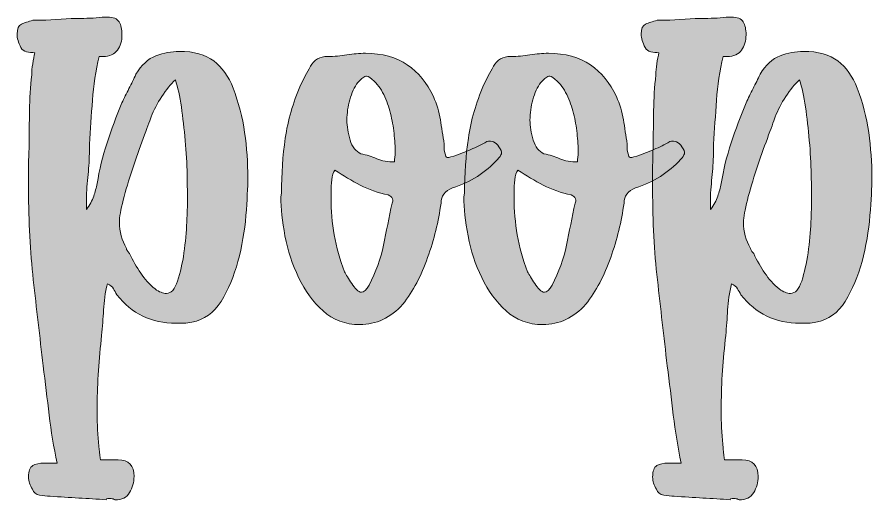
# Model space of a CAD drawing. Header units: inches. Extents: x 244 to 836, y -906 to -174.
# Drawn here: x 244 to 815, y -906 to -584 of the extents above; entities that cross this region are included whole.
import ezdxf

# ---------------------------------------------------------------- set-up
doc = ezdxf.new("R2010")
doc.units = ezdxf.units.IN
doc.header["$MEASUREMENT"] = 0
doc.layers.add('Layer 1', color=7, linetype='Continuous')

# ---------------------------------------------------------------- blocks, each defined once
blk = doc.blocks.new('block 3')
at = {"layer": 'Layer 1', "true_color": 0x040404}
h = blk.add_hatch(color=18, dxfattribs=at)
h.dxf.hatch_style = 2
edge = h.paths.add_edge_path()
edge.add_spline(control_points=[(311.74, -879.21), (318.81, -879.21), (322.35, -882.88), (322.35, -890.24), (322.35, -894.19), (321.35, -897.8), (319.38, -901.05), (317.4, -904.3), (314.14, -905.93), (309.62, -905.93), (308.78, -905.36), (307.93, -905.08), (307.08, -905.08), (306.23, -905.08), (305.52, -905.08), (304.96, -905.08), (304.11, -905.08), (303.69, -905.36), (303.69, -905.93), (297.75, -905.36), (291.66, -904.94), (285.45, -904.66), (279.22, -904.37), (272.86, -903.95), (266.36, -903.39), (264.09, -903.39), (261.76, -903.17), (259.36, -902.75), (256.96, -902.33), (255.33, -900.98), (254.48, -898.72), (252.79, -896.18), (251.94, -893.49), (251.94, -890.66), (251.94, -886.7), (252.85, -884.15), (254.7, -883.03), (256.53, -881.89), (259.15, -881.33), (262.54, -881.33), (262.54, -881.33), (271.03, -881.33), (271.03, -881.33), (268.76, -870.87), (267, -860.19), (265.72, -849.31), (264.45, -838.42), (263.1, -827.46), (261.69, -816.44), (259.43, -796.92), (257.24, -777.77), (255.12, -758.96), (253, -740.16), (251.94, -720.15), (251.94, -698.95), (251.94, -694.14), (251.94, -689.26), (251.94, -684.31), (251.94, -679.37), (252.08, -674.49), (252.36, -669.68), (252.36, -661.76), (252.43, -653.85), (252.57, -645.92), (252.71, -638.01), (253.21, -630.09), (254.06, -622.17), (254.06, -619.91), (254.27, -617.44), (254.7, -614.75), (255.12, -612.07), (255.61, -609.59), (256.18, -607.33), (254.2, -607.33), (252.36, -607.11), (250.66, -606.69), (248.97, -606.26), (247.7, -605.35), (246.85, -603.93), (245.15, -600.54), (244.3, -597.57), (244.3, -595.03), (244.3, -591.35), (245.29, -589.09), (247.27, -588.24), (249.25, -587.39), (251.79, -586.54), (254.91, -585.7), (254.91, -585.7), (263.39, -585.7), (263.39, -585.7), (263.39, -585.7), (280.36, -584.42), (280.36, -584.42), (280.36, -584.42), (288.84, -584.42), (288.84, -584.42), (291.66, -584.42), (294.42, -584.28), (297.11, -584), (299.8, -583.72), (302.27, -583.57), (304.53, -583.57), (308.49, -583.57), (311.11, -584.63), (312.38, -586.76), (313.65, -588.88), (314.29, -591.78), (314.29, -595.45), (314.29, -599.41), (313.29, -602.81), (311.32, -605.63), (309.34, -608.46), (306.08, -609.87), (301.56, -609.87), (301.56, -609.87), (299.02, -609.87), (299.02, -609.87), (296.75, -619.49), (295.27, -629.24), (294.57, -639.14), (293.86, -649.04), (293.22, -658.79), (292.66, -668.4), (292.66, -674.07), (292.45, -679.5), (292.02, -684.74), (291.6, -689.97), (291.1, -695.41), (290.54, -701.06), (290.54, -701.06), (290.54, -712.09), (290.54, -712.09), (292.8, -708.98), (294.42, -706.02), (295.41, -703.19), (296.4, -700.36), (297.18, -697.53), (297.75, -694.7), (299.16, -685.66), (301.35, -676.61), (304.32, -667.56), (307.29, -658.51), (310.61, -649.6), (314.29, -640.83), (315.7, -637.73), (317.26, -634.55), (318.95, -631.29), (320.65, -628.05), (322.2, -624.86), (323.62, -621.75), (327.29, -615.53), (331.74, -611.43), (336.98, -609.45), (342.21, -607.47), (347.37, -606.48), (352.46, -606.48), (362.36, -606.48), (370.07, -608.6), (375.58, -612.84), (381.09, -617.08), (385.4, -623.17), (388.52, -631.08), (392.19, -640.7), (394.73, -650.52), (396.15, -660.56), (397.56, -670.6), (398.27, -680.71), (398.27, -690.88), (398.27, -697.39), (397.85, -705.8), (397, -716.12), (396.15, -726.45), (394.38, -736.63), (391.7, -746.66), (389.01, -756.7), (385.26, -765.61), (380.46, -773.38), (375.65, -781.16), (369.14, -785.76), (360.95, -787.17), (359.25, -787.74), (357.48, -788.02), (355.64, -788.02), (353.8, -788.02), (352.04, -788.02), (350.34, -788.02), (333.94, -788.02), (320.79, -781.65), (310.9, -768.93), (310.05, -767.52), (309.27, -766.17), (308.56, -764.9), (307.85, -763.63), (306.51, -762.57), (304.53, -761.72), (303.11, -767.66), (302.27, -773.45), (301.99, -779.11), (301.7, -784.77), (301.28, -790.42), (300.72, -796.07), (299.87, -803.99), (299.16, -811.84), (298.59, -819.61), (298.03, -827.39), (297.75, -835.1), (297.75, -842.73), (297.75, -844.43), (297.75, -846.97), (297.75, -850.37), (297.75, -853.76), (297.89, -857.36), (298.17, -861.18), (298.45, -865), (298.73, -868.53), (299.02, -871.79), (299.3, -875.03), (299.58, -877.51), (299.87, -879.21), (299.87, -879.21), (311.74, -879.21), (311.74, -879.21)], knot_values=[0, 0, 0, 0, 1, 1, 1, 2, 2, 2, 3, 3, 3, 4, 4, 4, 5, 5, 5, 6, 6, 6, 7, 7, 7, 8, 8, 8, 9, 9, 9, 10, 10, 10, 11, 11, 11, 12, 12, 12, 13, 13, 13, 14, 14, 14, 15, 15, 15, 16, 16, 16, 17, 17, 17, 18, 18, 18, 19, 19, 19, 20, 20, 20, 21, 21, 21, 22, 22, 22, 23, 23, 23, 24, 24, 24, 25, 25, 25, 26, 26, 26, 27, 27, 27, 28, 28, 28, 29, 29, 29, 30, 30, 30, 31, 31, 31, 32, 32, 32, 33, 33, 33, 34, 34, 34, 35, 35, 35, 36, 36, 36, 37, 37, 37, 38, 38, 38, 39, 39, 39, 40, 40, 40, 41, 41, 41, 42, 42, 42, 43, 43, 43, 44, 44, 44, 45, 45, 45, 46, 46, 46, 47, 47, 47, 48, 48, 48, 49, 49, 49, 50, 50, 50, 51, 51, 51, 52, 52, 52, 53, 53, 53, 54, 54, 54, 55, 55, 55, 56, 56, 56, 57, 57, 57, 58, 58, 58, 59, 59, 59, 60, 60, 60, 61, 61, 61, 62, 62, 62, 63, 63, 63, 64, 64, 64, 65, 65, 65, 66, 66, 66, 67, 67, 67, 68, 68, 68, 69, 69, 69, 70, 70, 70, 71, 71, 71, 72, 72, 72, 73, 73, 73, 74, 74, 74, 74], degree=3, periodic=1)
edge = h.paths.add_edge_path()
edge.add_spline(control_points=[(312.59, -720.57), (312.59, -726.8), (314.14, -732.6), (317.26, -737.97), (317.26, -738.53), (317.47, -739.1), (317.89, -739.66), (318.32, -740.23), (318.81, -740.79), (319.38, -741.36), (321.64, -746.17), (324.11, -750.55), (326.8, -754.51), (329.49, -758.47), (332.67, -762), (336.34, -765.11), (339.17, -767.09), (341.71, -768.08), (343.98, -768.08), (347.09, -768.08), (349.56, -765.33), (351.4, -759.81), (353.24, -754.3), (354.65, -748.01), (355.64, -740.94), (356.63, -733.87), (357.27, -727.01), (357.55, -720.36), (357.83, -713.72), (357.98, -709.41), (357.98, -707.43), (357.98, -702.34), (357.9, -696.12), (357.76, -688.76), (357.62, -681.41), (357.19, -673.85), (356.49, -666.07), (355.78, -658.3), (354.93, -650.8), (353.95, -643.59), (352.95, -636.38), (351.61, -630.38), (349.92, -625.56), (346.8, -628.39), (343.77, -632.07), (340.8, -636.59), (337.83, -641.12), (335.5, -645.65), (333.8, -650.17), (332.67, -653.28), (330.9, -658.09), (328.5, -664.59), (326.09, -671.1), (323.69, -677.95), (321.29, -685.16), (318.88, -692.37), (316.83, -699.23), (315.14, -705.73), (313.44, -712.24), (312.59, -717.18), (312.59, -720.57)], knot_values=[0, 0, 0, 0, 1, 1, 1, 2, 2, 2, 3, 3, 3, 4, 4, 4, 5, 5, 5, 6, 6, 6, 7, 7, 7, 8, 8, 8, 9, 9, 9, 10, 10, 10, 11, 11, 11, 12, 12, 12, 13, 13, 13, 14, 14, 14, 15, 15, 15, 16, 16, 16, 17, 17, 17, 18, 18, 18, 19, 19, 19, 20, 20, 20, 20], degree=3, periodic=1)
h = blk.add_hatch(color=18, dxfattribs=at)
h.dxf.hatch_style = 2
edge = h.paths.add_edge_path()
edge.add_spline(control_points=[(728.26, -879.21), (735.32, -879.21), (738.86, -882.88), (738.86, -890.24), (738.86, -894.19), (737.86, -897.8), (735.89, -901.05), (733.91, -904.3), (730.65, -905.93), (726.13, -905.93), (725.28, -905.36), (724.44, -905.08), (723.59, -905.08), (722.74, -905.08), (722.03, -905.08), (721.47, -905.08), (720.62, -905.08), (720.19, -905.36), (720.19, -905.93), (714.26, -905.36), (708.17, -904.94), (701.96, -904.66), (695.73, -904.37), (689.37, -903.95), (682.87, -903.39), (680.6, -903.39), (678.27, -903.17), (675.87, -902.75), (673.47, -902.33), (671.84, -900.98), (670.99, -898.72), (669.3, -896.18), (668.45, -893.49), (668.45, -890.66), (668.45, -886.7), (669.36, -884.15), (671.21, -883.03), (673.04, -881.89), (675.66, -881.33), (679.05, -881.33), (679.05, -881.33), (687.53, -881.33), (687.53, -881.33), (685.27, -870.87), (683.5, -860.19), (682.23, -849.31), (680.96, -838.42), (679.62, -827.46), (678.2, -816.44), (675.94, -796.92), (673.75, -777.77), (671.63, -758.96), (669.51, -740.16), (668.45, -720.15), (668.45, -698.95), (668.45, -694.14), (668.45, -689.26), (668.45, -684.31), (668.45, -679.37), (668.59, -674.49), (668.87, -669.68), (668.87, -661.76), (668.94, -653.85), (669.08, -645.92), (669.22, -638.01), (669.72, -630.09), (670.57, -622.17), (670.57, -619.91), (670.78, -617.44), (671.21, -614.75), (671.63, -612.07), (672.12, -609.59), (672.69, -607.33), (670.71, -607.33), (668.87, -607.11), (667.18, -606.69), (665.48, -606.26), (664.21, -605.35), (663.36, -603.93), (661.66, -600.54), (660.81, -597.57), (660.81, -595.03), (660.81, -591.35), (661.8, -589.09), (663.78, -588.24), (665.76, -587.39), (668.3, -586.54), (671.42, -585.7), (671.42, -585.7), (679.9, -585.7), (679.9, -585.7), (679.9, -585.7), (696.87, -584.42), (696.87, -584.42), (696.87, -584.42), (705.35, -584.42), (705.35, -584.42), (708.17, -584.42), (710.93, -584.28), (713.62, -584), (716.31, -583.72), (718.78, -583.57), (721.04, -583.57), (725, -583.57), (727.62, -584.63), (728.89, -586.76), (730.16, -588.88), (730.8, -591.78), (730.8, -595.45), (730.8, -599.41), (729.81, -602.81), (727.83, -605.63), (725.85, -608.46), (722.59, -609.87), (718.08, -609.87), (718.08, -609.87), (715.53, -609.87), (715.53, -609.87), (713.26, -619.49), (711.78, -629.24), (711.07, -639.14), (710.37, -649.04), (709.73, -658.79), (709.17, -668.4), (709.17, -674.07), (708.96, -679.5), (708.53, -684.74), (708.11, -689.97), (707.61, -695.41), (707.05, -701.06), (707.05, -701.06), (707.05, -712.09), (707.05, -712.09), (709.3, -708.98), (710.93, -706.02), (711.92, -703.19), (712.91, -700.36), (713.69, -697.53), (714.26, -694.7), (715.67, -685.66), (717.86, -676.61), (720.83, -667.56), (723.8, -658.51), (727.12, -649.6), (730.8, -640.83), (732.21, -637.73), (733.77, -634.55), (735.46, -631.29), (737.16, -628.05), (738.71, -624.86), (740.13, -621.75), (743.8, -615.53), (748.26, -611.43), (753.49, -609.45), (758.72, -607.47), (763.88, -606.48), (768.97, -606.48), (778.87, -606.48), (786.57, -608.6), (792.09, -612.84), (797.6, -617.08), (801.91, -623.17), (805.03, -631.08), (808.7, -640.7), (811.24, -650.52), (812.66, -660.56), (814.07, -670.6), (814.78, -680.71), (814.78, -690.88), (814.78, -697.39), (814.36, -705.8), (813.51, -716.12), (812.66, -726.45), (810.89, -736.63), (808.21, -746.66), (805.52, -756.7), (801.77, -765.61), (796.97, -773.38), (792.15, -781.16), (785.65, -785.76), (777.45, -787.17), (775.76, -787.74), (773.99, -788.02), (772.15, -788.02), (770.31, -788.02), (768.55, -788.02), (766.85, -788.02), (750.45, -788.02), (737.3, -781.65), (727.41, -768.93), (726.56, -767.52), (725.77, -766.17), (725.07, -764.9), (724.36, -763.63), (723.02, -762.57), (721.04, -761.72), (719.63, -767.66), (718.78, -773.45), (718.5, -779.11), (718.21, -784.77), (717.79, -790.42), (717.23, -796.07), (716.38, -803.99), (715.67, -811.84), (715.11, -819.61), (714.54, -827.39), (714.26, -835.1), (714.26, -842.73), (714.26, -844.43), (714.26, -846.97), (714.26, -850.37), (714.26, -853.76), (714.4, -857.36), (714.68, -861.18), (714.96, -865), (715.24, -868.53), (715.53, -871.79), (715.81, -875.03), (716.09, -877.51), (716.38, -879.21), (716.38, -879.21), (728.26, -879.21), (728.26, -879.21)], knot_values=[0, 0, 0, 0, 1, 1, 1, 2, 2, 2, 3, 3, 3, 4, 4, 4, 5, 5, 5, 6, 6, 6, 7, 7, 7, 8, 8, 8, 9, 9, 9, 10, 10, 10, 11, 11, 11, 12, 12, 12, 13, 13, 13, 14, 14, 14, 15, 15, 15, 16, 16, 16, 17, 17, 17, 18, 18, 18, 19, 19, 19, 20, 20, 20, 21, 21, 21, 22, 22, 22, 23, 23, 23, 24, 24, 24, 25, 25, 25, 26, 26, 26, 27, 27, 27, 28, 28, 28, 29, 29, 29, 30, 30, 30, 31, 31, 31, 32, 32, 32, 33, 33, 33, 34, 34, 34, 35, 35, 35, 36, 36, 36, 37, 37, 37, 38, 38, 38, 39, 39, 39, 40, 40, 40, 41, 41, 41, 42, 42, 42, 43, 43, 43, 44, 44, 44, 45, 45, 45, 46, 46, 46, 47, 47, 47, 48, 48, 48, 49, 49, 49, 50, 50, 50, 51, 51, 51, 52, 52, 52, 53, 53, 53, 54, 54, 54, 55, 55, 55, 56, 56, 56, 57, 57, 57, 58, 58, 58, 59, 59, 59, 60, 60, 60, 61, 61, 61, 62, 62, 62, 63, 63, 63, 64, 64, 64, 65, 65, 65, 66, 66, 66, 67, 67, 67, 68, 68, 68, 69, 69, 69, 70, 70, 70, 71, 71, 71, 72, 72, 72, 73, 73, 73, 74, 74, 74, 74], degree=3, periodic=1)
edge = h.paths.add_edge_path()
edge.add_spline(control_points=[(729.1, -720.57), (729.1, -726.8), (730.65, -732.6), (733.77, -737.97), (733.77, -738.53), (733.98, -739.1), (734.4, -739.66), (734.83, -740.23), (735.32, -740.79), (735.89, -741.36), (738.15, -746.17), (740.62, -750.55), (743.31, -754.51), (746, -758.47), (749.18, -762), (752.86, -765.11), (755.68, -767.09), (758.22, -768.08), (760.49, -768.08), (763.6, -768.08), (766.07, -765.33), (767.91, -759.81), (769.75, -754.3), (771.16, -748.01), (772.15, -740.94), (773.14, -733.87), (773.78, -727.01), (774.06, -720.36), (774.34, -713.72), (774.49, -709.41), (774.49, -707.43), (774.49, -702.34), (774.41, -696.12), (774.28, -688.76), (774.13, -681.41), (773.7, -673.85), (773, -666.07), (772.29, -658.3), (771.44, -650.8), (770.46, -643.59), (769.46, -636.38), (768.12, -630.38), (766.43, -625.56), (763.31, -628.39), (760.28, -632.07), (757.31, -636.59), (754.34, -641.12), (752.01, -645.65), (750.31, -650.17), (749.18, -653.28), (747.41, -658.09), (745.01, -664.59), (742.6, -671.1), (740.2, -677.95), (737.8, -685.16), (735.39, -692.37), (733.35, -699.23), (731.65, -705.73), (729.95, -712.24), (729.1, -717.18), (729.1, -720.57)], knot_values=[0, 0, 0, 0, 1, 1, 1, 2, 2, 2, 3, 3, 3, 4, 4, 4, 5, 5, 5, 6, 6, 6, 7, 7, 7, 8, 8, 8, 9, 9, 9, 10, 10, 10, 11, 11, 11, 12, 12, 12, 13, 13, 13, 14, 14, 14, 15, 15, 15, 16, 16, 16, 17, 17, 17, 18, 18, 18, 19, 19, 19, 20, 20, 20, 20], degree=3, periodic=1)
h = blk.add_hatch(color=18, dxfattribs=at)
h.dxf.hatch_style = 2
edge = h.paths.add_edge_path()
edge.add_spline(control_points=[(557.75, -666.71), (561.14, -665.86), (563.83, -666.99), (565.81, -670.1), (567.22, -672.08), (567.78, -673.64), (567.51, -674.77), (567.22, -675.9), (566.37, -677.17), (564.96, -678.58), (557.04, -687.35), (547, -693.71), (534.85, -697.67), (529.76, -699.65), (527.21, -703.04), (527.21, -707.85), (525.51, -720.01), (522.55, -732.1), (518.3, -744.12), (514.06, -756.14), (508.55, -766.53), (501.76, -775.29), (493.56, -784.34), (483.95, -788.87), (472.92, -788.87), (463.3, -788.87), (455.17, -785.83), (448.53, -779.75), (441.88, -773.67), (436.44, -766.25), (432.2, -757.48), (427.96, -748.72), (424.92, -739.45), (423.08, -729.69), (421.24, -719.94), (420.32, -711.24), (420.32, -703.61), (420.32, -703.61), (420.75, -701.06), (420.75, -701.06), (420.75, -688.34), (421.6, -676.11), (423.29, -664.37), (424.99, -652.64), (428.38, -640.83), (433.47, -628.96), (435.45, -625), (437.64, -620.83), (440.05, -616.44), (442.45, -612.07), (446.34, -609.87), (451.71, -609.87), (455.95, -609.87), (460.19, -609.52), (464.43, -608.81), (468.68, -608.11), (472.77, -607.75), (476.74, -607.75), (488.04, -607.75), (497.37, -610.3), (504.73, -615.38), (512.08, -620.47), (517.88, -627.55), (522.12, -636.59), (524.38, -641.68), (525.94, -646.84), (526.79, -652.08), (527.63, -657.31), (528.48, -662.75), (529.33, -668.4), (529.33, -668.4), (529.33, -672.22), (529.33, -672.22), (529.89, -675.05), (530.39, -676.68), (530.82, -677.1), (531.24, -677.52), (532.86, -677.31), (535.69, -676.46), (539.65, -675.05), (543.47, -673.57), (547.14, -672.01), (550.82, -670.46), (554.36, -668.69), (557.75, -666.71)], knot_values=[0, 0, 0, 0, 1, 1, 1, 2, 2, 2, 3, 3, 3, 4, 4, 4, 5, 5, 5, 6, 6, 6, 7, 7, 7, 8, 8, 8, 9, 9, 9, 10, 10, 10, 11, 11, 11, 12, 12, 12, 13, 13, 13, 14, 14, 14, 15, 15, 15, 16, 16, 16, 17, 17, 17, 18, 18, 18, 19, 19, 19, 20, 20, 20, 21, 21, 21, 22, 22, 22, 23, 23, 23, 24, 24, 24, 25, 25, 25, 26, 26, 26, 27, 27, 27, 28, 28, 28, 28], degree=3, periodic=1)
edge = h.paths.add_edge_path()
edge.add_spline(control_points=[(456.38, -685.8), (455.24, -687.21), (454.53, -689.34), (454.26, -692.16), (453.97, -694.99), (453.83, -697.82), (453.83, -700.64), (453.83, -700.64), (453.83, -704.46), (453.83, -704.46), (453.83, -712.66), (454.53, -720.86), (455.95, -729.06), (457.36, -737.26), (459.62, -745.46), (462.74, -753.66), (463.3, -754.51), (464.01, -755.64), (464.86, -757.05), (465.71, -758.47), (466.62, -759.96), (467.62, -761.51), (468.6, -763.07), (469.66, -764.41), (470.8, -765.54), (471.92, -766.67), (473.06, -767.23), (474.19, -767.23), (475.6, -767.23), (477.3, -765.68), (479.28, -762.57), (483.8, -753.81), (486.98, -744.9), (488.82, -735.85), (490.66, -726.8), (492.57, -717.47), (494.55, -707.85), (495.11, -707), (495.19, -706.02), (494.76, -704.88), (494.34, -703.76), (493.42, -702.91), (492.01, -702.34), (485.22, -700.93), (479, -698.73), (473.34, -695.76), (467.68, -692.79), (462.03, -689.47), (456.38, -685.8)], knot_values=[0, 0, 0, 0, 1, 1, 1, 2, 2, 2, 3, 3, 3, 4, 4, 4, 5, 5, 5, 6, 6, 6, 7, 7, 7, 8, 8, 8, 9, 9, 9, 10, 10, 10, 11, 11, 11, 12, 12, 12, 13, 13, 13, 14, 14, 14, 15, 15, 15, 16, 16, 16, 16], degree=3, periodic=1)
edge = h.paths.add_edge_path()
edge.add_spline(control_points=[(496.25, -680.28), (496.25, -680.28), (496.25, -678.58), (496.25, -678.58), (496.25, -678.58), (496.67, -675.62), (496.67, -675.62), (496.67, -671.66), (496.46, -667.42), (496.04, -662.89), (495.61, -658.37), (494.9, -653.92), (493.91, -649.53), (492.92, -645.15), (491.51, -640.91), (489.67, -636.81), (487.83, -632.71), (485.5, -629.24), (482.67, -626.41), (480.41, -624.15), (478.71, -623.02), (477.58, -623.02), (476.17, -623.02), (474.19, -624.44), (471.65, -627.26), (469.38, -630.38), (467.62, -634.19), (466.34, -638.71), (465.07, -643.24), (464.43, -647.77), (464.43, -652.29), (464.43, -656.53), (465.14, -660.98), (466.56, -665.65), (467.97, -670.31), (470.37, -673.36), (473.77, -674.77), (477.44, -675.62), (480.98, -676.75), (484.37, -678.16), (487.76, -679.58), (491.72, -680.28), (496.25, -680.28)], knot_values=[0, 0, 0, 0, 1, 1, 1, 2, 2, 2, 3, 3, 3, 4, 4, 4, 5, 5, 5, 6, 6, 6, 7, 7, 7, 8, 8, 8, 9, 9, 9, 10, 10, 10, 11, 11, 11, 12, 12, 12, 13, 13, 13, 14, 14, 14, 14], degree=3, periodic=1)
h = blk.add_hatch(color=18, dxfattribs=at)
h.dxf.hatch_style = 2
edge = h.paths.add_edge_path()
edge.add_spline(control_points=[(679.9, -666.71), (683.3, -665.86), (685.98, -666.99), (687.96, -670.1), (689.37, -672.08), (689.94, -673.64), (689.66, -674.77), (689.37, -675.9), (688.52, -677.17), (687.11, -678.58), (679.19, -687.35), (669.15, -693.71), (657, -697.67), (651.91, -699.65), (649.36, -703.04), (649.36, -707.85), (647.67, -720.01), (644.7, -732.1), (640.46, -744.12), (636.22, -756.14), (630.7, -766.53), (623.91, -775.29), (615.71, -784.34), (606.1, -788.87), (595.07, -788.87), (585.46, -788.87), (577.32, -785.83), (570.68, -779.75), (564.04, -773.67), (558.59, -766.25), (554.35, -757.48), (550.11, -748.72), (547.07, -739.45), (545.23, -729.69), (543.39, -719.94), (542.48, -711.24), (542.48, -703.61), (542.48, -703.61), (542.9, -701.06), (542.9, -701.06), (542.9, -688.34), (543.75, -676.11), (545.45, -664.37), (547.14, -652.64), (550.54, -640.83), (555.63, -628.96), (557.6, -625), (559.79, -620.83), (562.2, -616.44), (564.6, -612.07), (568.49, -609.87), (573.86, -609.87), (578.11, -609.87), (582.35, -609.52), (586.59, -608.81), (590.83, -608.11), (594.93, -607.75), (598.89, -607.75), (610.19, -607.75), (619.53, -610.3), (626.89, -615.38), (634.24, -620.47), (640.03, -627.55), (644.27, -636.59), (646.53, -641.68), (648.09, -646.84), (648.94, -652.08), (649.79, -657.31), (650.64, -662.75), (651.48, -668.4), (651.48, -668.4), (651.48, -672.22), (651.48, -672.22), (652.05, -675.05), (652.54, -676.68), (652.97, -677.1), (653.39, -677.52), (655.02, -677.31), (657.85, -676.46), (661.8, -675.05), (665.62, -673.57), (669.3, -672.01), (672.97, -670.46), (676.51, -668.69), (679.9, -666.71)], knot_values=[0, 0, 0, 0, 1, 1, 1, 2, 2, 2, 3, 3, 3, 4, 4, 4, 5, 5, 5, 6, 6, 6, 7, 7, 7, 8, 8, 8, 9, 9, 9, 10, 10, 10, 11, 11, 11, 12, 12, 12, 13, 13, 13, 14, 14, 14, 15, 15, 15, 16, 16, 16, 17, 17, 17, 18, 18, 18, 19, 19, 19, 20, 20, 20, 21, 21, 21, 22, 22, 22, 23, 23, 23, 24, 24, 24, 25, 25, 25, 26, 26, 26, 27, 27, 27, 28, 28, 28, 28], degree=3, periodic=1)
edge = h.paths.add_edge_path()
edge.add_spline(control_points=[(578.53, -685.8), (577.4, -687.21), (576.69, -689.34), (576.41, -692.16), (576.12, -694.99), (575.99, -697.82), (575.99, -700.64), (575.99, -700.64), (575.99, -704.46), (575.99, -704.46), (575.99, -712.66), (576.69, -720.86), (578.11, -729.06), (579.52, -737.26), (581.78, -745.46), (584.89, -753.66), (585.46, -754.51), (586.16, -755.64), (587.01, -757.05), (587.86, -758.47), (588.78, -759.96), (589.77, -761.51), (590.76, -763.07), (591.82, -764.41), (592.95, -765.54), (594.08, -766.67), (595.21, -767.23), (596.34, -767.23), (597.76, -767.23), (599.45, -765.68), (601.43, -762.57), (605.95, -753.81), (609.14, -744.9), (610.98, -735.85), (612.81, -726.8), (614.72, -717.47), (616.7, -707.85), (617.27, -707), (617.34, -706.02), (616.92, -704.88), (616.49, -703.76), (615.57, -702.91), (614.16, -702.34), (607.37, -700.93), (601.15, -698.73), (595.49, -695.76), (589.84, -692.79), (584.18, -689.47), (578.53, -685.8)], knot_values=[0, 0, 0, 0, 1, 1, 1, 2, 2, 2, 3, 3, 3, 4, 4, 4, 5, 5, 5, 6, 6, 6, 7, 7, 7, 8, 8, 8, 9, 9, 9, 10, 10, 10, 11, 11, 11, 12, 12, 12, 13, 13, 13, 14, 14, 14, 15, 15, 15, 16, 16, 16, 16], degree=3, periodic=1)
edge = h.paths.add_edge_path()
edge.add_spline(control_points=[(618.4, -680.28), (618.4, -680.28), (618.4, -678.58), (618.4, -678.58), (618.4, -678.58), (618.82, -675.62), (618.82, -675.62), (618.82, -671.66), (618.61, -667.42), (618.19, -662.89), (617.77, -658.37), (617.05, -653.92), (616.07, -649.53), (615.07, -645.15), (613.66, -640.91), (611.83, -636.81), (609.98, -632.71), (607.65, -629.24), (604.83, -626.41), (602.56, -624.15), (600.86, -623.02), (599.74, -623.02), (598.32, -623.02), (596.34, -624.44), (593.8, -627.26), (591.53, -630.38), (589.77, -634.19), (588.5, -638.71), (587.22, -643.24), (586.59, -647.77), (586.59, -652.29), (586.59, -656.53), (587.29, -660.98), (588.71, -665.65), (590.12, -670.31), (592.53, -673.36), (595.92, -674.77), (599.59, -675.62), (603.13, -676.75), (606.52, -678.16), (609.92, -679.58), (613.87, -680.28), (618.4, -680.28)], knot_values=[0, 0, 0, 0, 1, 1, 1, 2, 2, 2, 3, 3, 3, 4, 4, 4, 5, 5, 5, 6, 6, 6, 7, 7, 7, 8, 8, 8, 9, 9, 9, 10, 10, 10, 11, 11, 11, 12, 12, 12, 13, 13, 13, 14, 14, 14, 14], degree=3, periodic=1)
at = {"layer": 'Layer 1', "lineweight": 0}
for points, knots in [([(311.74, -879.21), (318.81, -879.21), (322.35, -882.88), (322.35, -890.24), (322.35, -894.19), (321.35, -897.8), (319.38, -901.05), (317.4, -904.3), (314.14, -905.93), (309.62, -905.93), (308.78, -905.36), (307.93, -905.08), (307.08, -905.08), (306.23, -905.08), (305.52, -905.08), (304.96, -905.08), (304.11, -905.08), (303.69, -905.36), (303.69, -905.93), (297.75, -905.36), (291.66, -904.94), (285.45, -904.66), (279.22, -904.37), (272.86, -903.95), (266.36, -903.39), (264.09, -903.39), (261.76, -903.17), (259.36, -902.75), (256.96, -902.33), (255.33, -900.98), (254.48, -898.72), (252.79, -896.18), (251.94, -893.49), (251.94, -890.66), (251.94, -886.7), (252.85, -884.15), (254.7, -883.03), (256.53, -881.89), (259.15, -881.33), (262.54, -881.33), (262.54, -881.33), (271.03, -881.33), (271.03, -881.33), (268.76, -870.87), (267, -860.19), (265.72, -849.31), (264.45, -838.42), (263.1, -827.46), (261.69, -816.44), (259.43, -796.92), (257.24, -777.77), (255.12, -758.96), (253, -740.16), (251.94, -720.15), (251.94, -698.95), (251.94, -694.14), (251.94, -689.26), (251.94, -684.31), (251.94, -679.37), (252.08, -674.49), (252.36, -669.68), (252.36, -661.76), (252.43, -653.85), (252.57, -645.92), (252.71, -638.01), (253.21, -630.09), (254.06, -622.17), (254.06, -619.91), (254.27, -617.44), (254.7, -614.75), (255.12, -612.07), (255.61, -609.59), (256.18, -607.33), (254.2, -607.33), (252.36, -607.11), (250.66, -606.69), (248.97, -606.26), (247.7, -605.35), (246.85, -603.93), (245.15, -600.54), (244.3, -597.57), (244.3, -595.03), (244.3, -591.35), (245.29, -589.09), (247.27, -588.24), (249.25, -587.39), (251.79, -586.54), (254.91, -585.7), (254.91, -585.7), (263.39, -585.7), (263.39, -585.7), (263.39, -585.7), (280.36, -584.42), (280.36, -584.42), (280.36, -584.42), (288.84, -584.42), (288.84, -584.42), (291.66, -584.42), (294.42, -584.28), (297.11, -584), (299.8, -583.72), (302.27, -583.57), (304.53, -583.57), (308.49, -583.57), (311.11, -584.63), (312.38, -586.76), (313.65, -588.88), (314.29, -591.78), (314.29, -595.45), (314.29, -599.41), (313.29, -602.81), (311.32, -605.63), (309.34, -608.46), (306.08, -609.87), (301.56, -609.87), (301.56, -609.87), (299.02, -609.87), (299.02, -609.87), (296.75, -619.49), (295.27, -629.24), (294.57, -639.14), (293.86, -649.04), (293.22, -658.79), (292.66, -668.4), (292.66, -674.07), (292.45, -679.5), (292.02, -684.74), (291.6, -689.97), (291.1, -695.41), (290.54, -701.06), (290.54, -701.06), (290.54, -712.09), (290.54, -712.09), (292.8, -708.98), (294.42, -706.02), (295.41, -703.19), (296.4, -700.36), (297.18, -697.53), (297.75, -694.7), (299.16, -685.66), (301.35, -676.61), (304.32, -667.56), (307.29, -658.51), (310.61, -649.6), (314.29, -640.83), (315.7, -637.73), (317.26, -634.55), (318.95, -631.29), (320.65, -628.05), (322.2, -624.86), (323.62, -621.75), (327.29, -615.53), (331.74, -611.43), (336.98, -609.45), (342.21, -607.47), (347.37, -606.48), (352.46, -606.48), (362.36, -606.48), (370.07, -608.6), (375.58, -612.84), (381.09, -617.08), (385.4, -623.17), (388.52, -631.08), (392.19, -640.7), (394.73, -650.52), (396.15, -660.56), (397.56, -670.6), (398.27, -680.71), (398.27, -690.88), (398.27, -697.39), (397.85, -705.8), (397, -716.12), (396.15, -726.45), (394.38, -736.63), (391.7, -746.66), (389.01, -756.7), (385.26, -765.61), (380.46, -773.38), (375.65, -781.16), (369.14, -785.76), (360.95, -787.17), (359.25, -787.74), (357.48, -788.02), (355.64, -788.02), (353.8, -788.02), (352.04, -788.02), (350.34, -788.02), (333.94, -788.02), (320.79, -781.65), (310.9, -768.93), (310.05, -767.52), (309.27, -766.17), (308.56, -764.9), (307.85, -763.63), (306.51, -762.57), (304.53, -761.72), (303.11, -767.66), (302.27, -773.45), (301.99, -779.11), (301.7, -784.77), (301.28, -790.42), (300.72, -796.07), (299.87, -803.99), (299.16, -811.84), (298.59, -819.61), (298.03, -827.39), (297.75, -835.1), (297.75, -842.73), (297.75, -844.43), (297.75, -846.97), (297.75, -850.37), (297.75, -853.76), (297.89, -857.36), (298.17, -861.18), (298.45, -865), (298.73, -868.53), (299.02, -871.79), (299.3, -875.03), (299.58, -877.51), (299.87, -879.21), (299.87, -879.21), (311.74, -879.21), (311.74, -879.21)], [0, 0, 0, 0, 1, 1, 1, 2, 2, 2, 3, 3, 3, 4, 4, 4, 5, 5, 5, 6, 6, 6, 7, 7, 7, 8, 8, 8, 9, 9, 9, 10, 10, 10, 11, 11, 11, 12, 12, 12, 13, 13, 13, 14, 14, 14, 15, 15, 15, 16, 16, 16, 17, 17, 17, 18, 18, 18, 19, 19, 19, 20, 20, 20, 21, 21, 21, 22, 22, 22, 23, 23, 23, 24, 24, 24, 25, 25, 25, 26, 26, 26, 27, 27, 27, 28, 28, 28, 29, 29, 29, 30, 30, 30, 31, 31, 31, 32, 32, 32, 33, 33, 33, 34, 34, 34, 35, 35, 35, 36, 36, 36, 37, 37, 37, 38, 38, 38, 39, 39, 39, 40, 40, 40, 41, 41, 41, 42, 42, 42, 43, 43, 43, 44, 44, 44, 45, 45, 45, 46, 46, 46, 47, 47, 47, 48, 48, 48, 49, 49, 49, 50, 50, 50, 51, 51, 51, 52, 52, 52, 53, 53, 53, 54, 54, 54, 55, 55, 55, 56, 56, 56, 57, 57, 57, 58, 58, 58, 59, 59, 59, 60, 60, 60, 61, 61, 61, 62, 62, 62, 63, 63, 63, 64, 64, 64, 65, 65, 65, 66, 66, 66, 67, 67, 67, 68, 68, 68, 69, 69, 69, 70, 70, 70, 71, 71, 71, 72, 72, 72, 73, 73, 73, 74, 74, 74, 74]), ([(728.26, -879.21), (735.32, -879.21), (738.86, -882.88), (738.86, -890.24), (738.86, -894.19), (737.86, -897.8), (735.89, -901.05), (733.91, -904.3), (730.65, -905.93), (726.13, -905.93), (725.28, -905.36), (724.44, -905.08), (723.59, -905.08), (722.74, -905.08), (722.03, -905.08), (721.47, -905.08), (720.62, -905.08), (720.19, -905.36), (720.19, -905.93), (714.26, -905.36), (708.17, -904.94), (701.96, -904.66), (695.73, -904.37), (689.37, -903.95), (682.87, -903.39), (680.6, -903.39), (678.27, -903.17), (675.87, -902.75), (673.47, -902.33), (671.84, -900.98), (670.99, -898.72), (669.3, -896.18), (668.45, -893.49), (668.45, -890.66), (668.45, -886.7), (669.36, -884.15), (671.21, -883.03), (673.04, -881.89), (675.66, -881.33), (679.05, -881.33), (679.05, -881.33), (687.53, -881.33), (687.53, -881.33), (685.27, -870.87), (683.5, -860.19), (682.23, -849.31), (680.96, -838.42), (679.62, -827.46), (678.2, -816.44), (675.94, -796.92), (673.75, -777.77), (671.63, -758.96), (669.51, -740.16), (668.45, -720.15), (668.45, -698.95), (668.45, -694.14), (668.45, -689.26), (668.45, -684.31), (668.45, -679.37), (668.59, -674.49), (668.87, -669.68), (668.87, -661.76), (668.94, -653.85), (669.08, -645.92), (669.22, -638.01), (669.72, -630.09), (670.57, -622.17), (670.57, -619.91), (670.78, -617.44), (671.21, -614.75), (671.63, -612.07), (672.12, -609.59), (672.69, -607.33), (670.71, -607.33), (668.87, -607.11), (667.18, -606.69), (665.48, -606.26), (664.21, -605.35), (663.36, -603.93), (661.66, -600.54), (660.81, -597.57), (660.81, -595.03), (660.81, -591.35), (661.8, -589.09), (663.78, -588.24), (665.76, -587.39), (668.3, -586.54), (671.42, -585.7), (671.42, -585.7), (679.9, -585.7), (679.9, -585.7), (679.9, -585.7), (696.87, -584.42), (696.87, -584.42), (696.87, -584.42), (705.35, -584.42), (705.35, -584.42), (708.17, -584.42), (710.93, -584.28), (713.62, -584), (716.31, -583.72), (718.78, -583.57), (721.04, -583.57), (725, -583.57), (727.62, -584.63), (728.89, -586.76), (730.16, -588.88), (730.8, -591.78), (730.8, -595.45), (730.8, -599.41), (729.81, -602.81), (727.83, -605.63), (725.85, -608.46), (722.59, -609.87), (718.08, -609.87), (718.08, -609.87), (715.53, -609.87), (715.53, -609.87), (713.26, -619.49), (711.78, -629.24), (711.07, -639.14), (710.37, -649.04), (709.73, -658.79), (709.17, -668.4), (709.17, -674.07), (708.96, -679.5), (708.53, -684.74), (708.11, -689.97), (707.61, -695.41), (707.05, -701.06), (707.05, -701.06), (707.05, -712.09), (707.05, -712.09), (709.3, -708.98), (710.93, -706.02), (711.92, -703.19), (712.91, -700.36), (713.69, -697.53), (714.26, -694.7), (715.67, -685.66), (717.86, -676.61), (720.83, -667.56), (723.8, -658.51), (727.12, -649.6), (730.8, -640.83), (732.21, -637.73), (733.77, -634.55), (735.46, -631.29), (737.16, -628.05), (738.71, -624.86), (740.13, -621.75), (743.8, -615.53), (748.26, -611.43), (753.49, -609.45), (758.72, -607.47), (763.88, -606.48), (768.97, -606.48), (778.87, -606.48), (786.57, -608.6), (792.09, -612.84), (797.6, -617.08), (801.91, -623.17), (805.03, -631.08), (808.7, -640.7), (811.24, -650.52), (812.66, -660.56), (814.07, -670.6), (814.78, -680.71), (814.78, -690.88), (814.78, -697.39), (814.36, -705.8), (813.51, -716.12), (812.66, -726.45), (810.89, -736.63), (808.21, -746.66), (805.52, -756.7), (801.77, -765.61), (796.97, -773.38), (792.15, -781.16), (785.65, -785.76), (777.45, -787.17), (775.76, -787.74), (773.99, -788.02), (772.15, -788.02), (770.31, -788.02), (768.55, -788.02), (766.85, -788.02), (750.45, -788.02), (737.3, -781.65), (727.41, -768.93), (726.56, -767.52), (725.77, -766.17), (725.07, -764.9), (724.36, -763.63), (723.02, -762.57), (721.04, -761.72), (719.63, -767.66), (718.78, -773.45), (718.5, -779.11), (718.21, -784.77), (717.79, -790.42), (717.23, -796.07), (716.38, -803.99), (715.67, -811.84), (715.11, -819.61), (714.54, -827.39), (714.26, -835.1), (714.26, -842.73), (714.26, -844.43), (714.26, -846.97), (714.26, -850.37), (714.26, -853.76), (714.4, -857.36), (714.68, -861.18), (714.96, -865), (715.24, -868.53), (715.53, -871.79), (715.81, -875.03), (716.09, -877.51), (716.38, -879.21), (716.38, -879.21), (728.26, -879.21), (728.26, -879.21)], [0, 0, 0, 0, 1, 1, 1, 2, 2, 2, 3, 3, 3, 4, 4, 4, 5, 5, 5, 6, 6, 6, 7, 7, 7, 8, 8, 8, 9, 9, 9, 10, 10, 10, 11, 11, 11, 12, 12, 12, 13, 13, 13, 14, 14, 14, 15, 15, 15, 16, 16, 16, 17, 17, 17, 18, 18, 18, 19, 19, 19, 20, 20, 20, 21, 21, 21, 22, 22, 22, 23, 23, 23, 24, 24, 24, 25, 25, 25, 26, 26, 26, 27, 27, 27, 28, 28, 28, 29, 29, 29, 30, 30, 30, 31, 31, 31, 32, 32, 32, 33, 33, 33, 34, 34, 34, 35, 35, 35, 36, 36, 36, 37, 37, 37, 38, 38, 38, 39, 39, 39, 40, 40, 40, 41, 41, 41, 42, 42, 42, 43, 43, 43, 44, 44, 44, 45, 45, 45, 46, 46, 46, 47, 47, 47, 48, 48, 48, 49, 49, 49, 50, 50, 50, 51, 51, 51, 52, 52, 52, 53, 53, 53, 54, 54, 54, 55, 55, 55, 56, 56, 56, 57, 57, 57, 58, 58, 58, 59, 59, 59, 60, 60, 60, 61, 61, 61, 62, 62, 62, 63, 63, 63, 64, 64, 64, 65, 65, 65, 66, 66, 66, 67, 67, 67, 68, 68, 68, 69, 69, 69, 70, 70, 70, 71, 71, 71, 72, 72, 72, 73, 73, 73, 74, 74, 74, 74]), ([(557.75, -666.71), (561.14, -665.86), (563.83, -666.99), (565.81, -670.1), (567.22, -672.08), (567.78, -673.64), (567.51, -674.77), (567.22, -675.9), (566.37, -677.17), (564.96, -678.58), (557.04, -687.35), (547, -693.71), (534.85, -697.67), (529.76, -699.65), (527.21, -703.04), (527.21, -707.85), (525.51, -720.01), (522.55, -732.1), (518.3, -744.12), (514.06, -756.14), (508.55, -766.53), (501.76, -775.29), (493.56, -784.34), (483.95, -788.87), (472.92, -788.87), (463.3, -788.87), (455.17, -785.83), (448.53, -779.75), (441.88, -773.67), (436.44, -766.25), (432.2, -757.48), (427.96, -748.72), (424.92, -739.45), (423.08, -729.69), (421.24, -719.94), (420.32, -711.24), (420.32, -703.61), (420.32, -703.61), (420.75, -701.06), (420.75, -701.06), (420.75, -688.34), (421.6, -676.11), (423.29, -664.37), (424.99, -652.64), (428.38, -640.83), (433.47, -628.96), (435.45, -625), (437.64, -620.83), (440.05, -616.44), (442.45, -612.07), (446.34, -609.87), (451.71, -609.87), (455.95, -609.87), (460.19, -609.52), (464.43, -608.81), (468.68, -608.11), (472.77, -607.75), (476.74, -607.75), (488.04, -607.75), (497.37, -610.3), (504.73, -615.38), (512.08, -620.47), (517.88, -627.55), (522.12, -636.59), (524.38, -641.68), (525.94, -646.84), (526.79, -652.08), (527.63, -657.31), (528.48, -662.75), (529.33, -668.4), (529.33, -668.4), (529.33, -672.22), (529.33, -672.22), (529.89, -675.05), (530.39, -676.68), (530.82, -677.1), (531.24, -677.52), (532.86, -677.31), (535.69, -676.46), (539.65, -675.05), (543.47, -673.57), (547.14, -672.01), (550.82, -670.46), (554.36, -668.69), (557.75, -666.71)], [0, 0, 0, 0, 1, 1, 1, 2, 2, 2, 3, 3, 3, 4, 4, 4, 5, 5, 5, 6, 6, 6, 7, 7, 7, 8, 8, 8, 9, 9, 9, 10, 10, 10, 11, 11, 11, 12, 12, 12, 13, 13, 13, 14, 14, 14, 15, 15, 15, 16, 16, 16, 17, 17, 17, 18, 18, 18, 19, 19, 19, 20, 20, 20, 21, 21, 21, 22, 22, 22, 23, 23, 23, 24, 24, 24, 25, 25, 25, 26, 26, 26, 27, 27, 27, 28, 28, 28, 28]), ([(679.9, -666.71), (683.3, -665.86), (685.98, -666.99), (687.96, -670.1), (689.37, -672.08), (689.94, -673.64), (689.66, -674.77), (689.37, -675.9), (688.52, -677.17), (687.11, -678.58), (679.19, -687.35), (669.15, -693.71), (657, -697.67), (651.91, -699.65), (649.36, -703.04), (649.36, -707.85), (647.67, -720.01), (644.7, -732.1), (640.46, -744.12), (636.22, -756.14), (630.7, -766.53), (623.91, -775.29), (615.71, -784.34), (606.1, -788.87), (595.07, -788.87), (585.46, -788.87), (577.32, -785.83), (570.68, -779.75), (564.04, -773.67), (558.59, -766.25), (554.35, -757.48), (550.11, -748.72), (547.07, -739.45), (545.23, -729.69), (543.39, -719.94), (542.48, -711.24), (542.48, -703.61), (542.48, -703.61), (542.9, -701.06), (542.9, -701.06), (542.9, -688.34), (543.75, -676.11), (545.45, -664.37), (547.14, -652.64), (550.54, -640.83), (555.63, -628.96), (557.6, -625), (559.79, -620.83), (562.2, -616.44), (564.6, -612.07), (568.49, -609.87), (573.86, -609.87), (578.11, -609.87), (582.35, -609.52), (586.59, -608.81), (590.83, -608.11), (594.93, -607.75), (598.89, -607.75), (610.19, -607.75), (619.53, -610.3), (626.89, -615.38), (634.24, -620.47), (640.03, -627.55), (644.27, -636.59), (646.53, -641.68), (648.09, -646.84), (648.94, -652.08), (649.79, -657.31), (650.64, -662.75), (651.48, -668.4), (651.48, -668.4), (651.48, -672.22), (651.48, -672.22), (652.05, -675.05), (652.54, -676.68), (652.97, -677.1), (653.39, -677.52), (655.02, -677.31), (657.85, -676.46), (661.8, -675.05), (665.62, -673.57), (669.3, -672.01), (672.97, -670.46), (676.51, -668.69), (679.9, -666.71)], [0, 0, 0, 0, 1, 1, 1, 2, 2, 2, 3, 3, 3, 4, 4, 4, 5, 5, 5, 6, 6, 6, 7, 7, 7, 8, 8, 8, 9, 9, 9, 10, 10, 10, 11, 11, 11, 12, 12, 12, 13, 13, 13, 14, 14, 14, 15, 15, 15, 16, 16, 16, 17, 17, 17, 18, 18, 18, 19, 19, 19, 20, 20, 20, 21, 21, 21, 22, 22, 22, 23, 23, 23, 24, 24, 24, 25, 25, 25, 26, 26, 26, 27, 27, 27, 28, 28, 28, 28]), ([(312.59, -720.57), (312.59, -726.8), (314.14, -732.6), (317.26, -737.97), (317.26, -738.53), (317.47, -739.1), (317.89, -739.66), (318.32, -740.23), (318.81, -740.79), (319.38, -741.36), (321.64, -746.17), (324.11, -750.55), (326.8, -754.51), (329.49, -758.47), (332.67, -762), (336.34, -765.11), (339.17, -767.09), (341.71, -768.08), (343.98, -768.08), (347.09, -768.08), (349.56, -765.33), (351.4, -759.81), (353.24, -754.3), (354.65, -748.01), (355.64, -740.94), (356.63, -733.87), (357.27, -727.01), (357.55, -720.36), (357.83, -713.72), (357.98, -709.41), (357.98, -707.43), (357.98, -702.34), (357.9, -696.12), (357.76, -688.76), (357.62, -681.41), (357.19, -673.85), (356.49, -666.07), (355.78, -658.3), (354.93, -650.8), (353.95, -643.59), (352.95, -636.38), (351.61, -630.38), (349.92, -625.56), (346.8, -628.39), (343.77, -632.07), (340.8, -636.59), (337.83, -641.12), (335.5, -645.65), (333.8, -650.17), (332.67, -653.28), (330.9, -658.09), (328.5, -664.59), (326.09, -671.1), (323.69, -677.95), (321.29, -685.16), (318.88, -692.37), (316.83, -699.23), (315.14, -705.73), (313.44, -712.24), (312.59, -717.18), (312.59, -720.57)], [0, 0, 0, 0, 1, 1, 1, 2, 2, 2, 3, 3, 3, 4, 4, 4, 5, 5, 5, 6, 6, 6, 7, 7, 7, 8, 8, 8, 9, 9, 9, 10, 10, 10, 11, 11, 11, 12, 12, 12, 13, 13, 13, 14, 14, 14, 15, 15, 15, 16, 16, 16, 17, 17, 17, 18, 18, 18, 19, 19, 19, 20, 20, 20, 20]), ([(496.25, -680.28), (496.25, -680.28), (496.25, -678.58), (496.25, -678.58), (496.25, -678.58), (496.67, -675.62), (496.67, -675.62), (496.67, -671.66), (496.46, -667.42), (496.04, -662.89), (495.61, -658.37), (494.9, -653.92), (493.91, -649.53), (492.92, -645.15), (491.51, -640.91), (489.67, -636.81), (487.83, -632.71), (485.5, -629.24), (482.67, -626.41), (480.41, -624.15), (478.71, -623.02), (477.58, -623.02), (476.17, -623.02), (474.19, -624.44), (471.65, -627.26), (469.38, -630.38), (467.62, -634.19), (466.34, -638.71), (465.07, -643.24), (464.43, -647.77), (464.43, -652.29), (464.43, -656.53), (465.14, -660.98), (466.56, -665.65), (467.97, -670.31), (470.37, -673.36), (473.77, -674.77), (477.44, -675.62), (480.98, -676.75), (484.37, -678.16), (487.76, -679.58), (491.72, -680.28), (496.25, -680.28)], [0, 0, 0, 0, 1, 1, 1, 2, 2, 2, 3, 3, 3, 4, 4, 4, 5, 5, 5, 6, 6, 6, 7, 7, 7, 8, 8, 8, 9, 9, 9, 10, 10, 10, 11, 11, 11, 12, 12, 12, 13, 13, 13, 14, 14, 14, 14]), ([(618.4, -680.28), (618.4, -680.28), (618.4, -678.58), (618.4, -678.58), (618.4, -678.58), (618.82, -675.62), (618.82, -675.62), (618.82, -671.66), (618.61, -667.42), (618.19, -662.89), (617.77, -658.37), (617.05, -653.92), (616.07, -649.53), (615.07, -645.15), (613.66, -640.91), (611.83, -636.81), (609.98, -632.71), (607.65, -629.24), (604.83, -626.41), (602.56, -624.15), (600.86, -623.02), (599.74, -623.02), (598.32, -623.02), (596.34, -624.44), (593.8, -627.26), (591.53, -630.38), (589.77, -634.19), (588.5, -638.71), (587.22, -643.24), (586.59, -647.77), (586.59, -652.29), (586.59, -656.53), (587.29, -660.98), (588.71, -665.65), (590.12, -670.31), (592.53, -673.36), (595.92, -674.77), (599.59, -675.62), (603.13, -676.75), (606.52, -678.16), (609.92, -679.58), (613.87, -680.28), (618.4, -680.28)], [0, 0, 0, 0, 1, 1, 1, 2, 2, 2, 3, 3, 3, 4, 4, 4, 5, 5, 5, 6, 6, 6, 7, 7, 7, 8, 8, 8, 9, 9, 9, 10, 10, 10, 11, 11, 11, 12, 12, 12, 13, 13, 13, 14, 14, 14, 14]), ([(729.1, -720.57), (729.1, -726.8), (730.65, -732.6), (733.77, -737.97), (733.77, -738.53), (733.98, -739.1), (734.4, -739.66), (734.83, -740.23), (735.32, -740.79), (735.89, -741.36), (738.15, -746.17), (740.62, -750.55), (743.31, -754.51), (746, -758.47), (749.18, -762), (752.86, -765.11), (755.68, -767.09), (758.22, -768.08), (760.49, -768.08), (763.6, -768.08), (766.07, -765.33), (767.91, -759.81), (769.75, -754.3), (771.16, -748.01), (772.15, -740.94), (773.14, -733.87), (773.78, -727.01), (774.06, -720.36), (774.34, -713.72), (774.49, -709.41), (774.49, -707.43), (774.49, -702.34), (774.41, -696.12), (774.28, -688.76), (774.13, -681.41), (773.7, -673.85), (773, -666.07), (772.29, -658.3), (771.44, -650.8), (770.46, -643.59), (769.46, -636.38), (768.12, -630.38), (766.43, -625.56), (763.31, -628.39), (760.28, -632.07), (757.31, -636.59), (754.34, -641.12), (752.01, -645.65), (750.31, -650.17), (749.18, -653.28), (747.41, -658.09), (745.01, -664.59), (742.6, -671.1), (740.2, -677.95), (737.8, -685.16), (735.39, -692.37), (733.35, -699.23), (731.65, -705.73), (729.95, -712.24), (729.1, -717.18), (729.1, -720.57)], [0, 0, 0, 0, 1, 1, 1, 2, 2, 2, 3, 3, 3, 4, 4, 4, 5, 5, 5, 6, 6, 6, 7, 7, 7, 8, 8, 8, 9, 9, 9, 10, 10, 10, 11, 11, 11, 12, 12, 12, 13, 13, 13, 14, 14, 14, 15, 15, 15, 16, 16, 16, 17, 17, 17, 18, 18, 18, 19, 19, 19, 20, 20, 20, 20]), ([(456.38, -685.8), (455.24, -687.21), (454.53, -689.34), (454.26, -692.16), (453.97, -694.99), (453.83, -697.82), (453.83, -700.64), (453.83, -700.64), (453.83, -704.46), (453.83, -704.46), (453.83, -712.66), (454.53, -720.86), (455.95, -729.06), (457.36, -737.26), (459.62, -745.46), (462.74, -753.66), (463.3, -754.51), (464.01, -755.64), (464.86, -757.05), (465.71, -758.47), (466.62, -759.96), (467.62, -761.51), (468.6, -763.07), (469.66, -764.41), (470.8, -765.54), (471.92, -766.67), (473.06, -767.23), (474.19, -767.23), (475.6, -767.23), (477.3, -765.68), (479.28, -762.57), (483.8, -753.81), (486.98, -744.9), (488.82, -735.85), (490.66, -726.8), (492.57, -717.47), (494.55, -707.85), (495.11, -707), (495.19, -706.02), (494.76, -704.88), (494.34, -703.76), (493.42, -702.91), (492.01, -702.34), (485.22, -700.93), (479, -698.73), (473.34, -695.76), (467.68, -692.79), (462.03, -689.47), (456.38, -685.8)], [0, 0, 0, 0, 1, 1, 1, 2, 2, 2, 3, 3, 3, 4, 4, 4, 5, 5, 5, 6, 6, 6, 7, 7, 7, 8, 8, 8, 9, 9, 9, 10, 10, 10, 11, 11, 11, 12, 12, 12, 13, 13, 13, 14, 14, 14, 15, 15, 15, 16, 16, 16, 16]), ([(578.53, -685.8), (577.4, -687.21), (576.69, -689.34), (576.41, -692.16), (576.12, -694.99), (575.99, -697.82), (575.99, -700.64), (575.99, -700.64), (575.99, -704.46), (575.99, -704.46), (575.99, -712.66), (576.69, -720.86), (578.11, -729.06), (579.52, -737.26), (581.78, -745.46), (584.89, -753.66), (585.46, -754.51), (586.16, -755.64), (587.01, -757.05), (587.86, -758.47), (588.78, -759.96), (589.77, -761.51), (590.76, -763.07), (591.82, -764.41), (592.95, -765.54), (594.08, -766.67), (595.21, -767.23), (596.34, -767.23), (597.76, -767.23), (599.45, -765.68), (601.43, -762.57), (605.95, -753.81), (609.14, -744.9), (610.98, -735.85), (612.81, -726.8), (614.72, -717.47), (616.7, -707.85), (617.27, -707), (617.34, -706.02), (616.92, -704.88), (616.49, -703.76), (615.57, -702.91), (614.16, -702.34), (607.37, -700.93), (601.15, -698.73), (595.49, -695.76), (589.84, -692.79), (584.18, -689.47), (578.53, -685.8)], [0, 0, 0, 0, 1, 1, 1, 2, 2, 2, 3, 3, 3, 4, 4, 4, 5, 5, 5, 6, 6, 6, 7, 7, 7, 8, 8, 8, 9, 9, 9, 10, 10, 10, 11, 11, 11, 12, 12, 12, 13, 13, 13, 14, 14, 14, 15, 15, 15, 16, 16, 16, 16])]:
    blk.add_open_spline(points, degree=3, knots=knots, dxfattribs=at)
blk = doc.blocks.new('block 2')
at = {"layer": 'Layer 1'}
blk.add_blockref('block 3', (0, 0), dxfattribs=at)

msp = doc.modelspace()

# ---------------------------------------------------------------- block references
at = {"layer": 'Layer 1'}
msp.add_blockref('block 2', (0, 0), dxfattribs=at)

doc.saveas('drawing.dxf')
